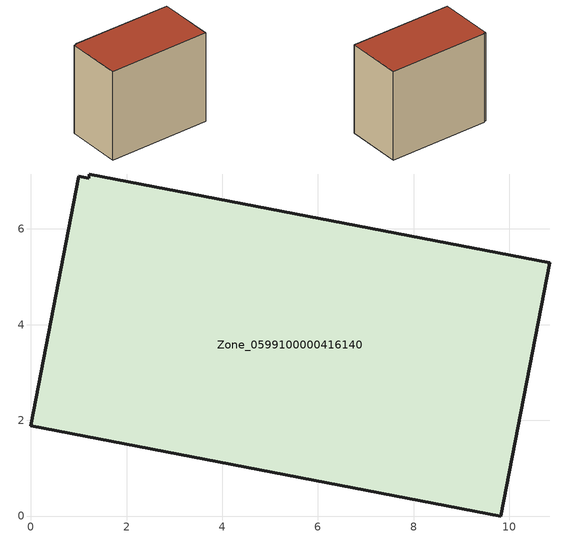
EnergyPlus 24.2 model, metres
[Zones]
Zone_0599100000416140
 floor ground (C_G): 9.82,0 0,1.89 1,7.1 1.21,7.06 1.22,7.15 10.84,5.3 z0
 wall outside (C_F): 9.82,0 10.84,5.3 1.22,7.15 1.21,7.06 1,7.1 0,1.89 9.82,0 z0:8.92
 roof outside (C_R): 0,1.89 9.82,0 10.84,5.3 1.22,7.15 1.21,7.06 1,7.1 z8.92
[BUILDING]
Pand.0599100000416140: North Axis=0; Terrain=City; Loads Convergence Tolerance Value=0.04; Temperature Convergence Tolerance Value=0.4; Solar Distribution=FullExterior; Maximum Number of Warmup Days=25; Minimum Number of Warmup Days=1
[Site:Location]
Rotterdam.The.Hague.AP_ZH_NLD Design_Conditions: Latitude=51.96; Longitude=4.45; Time Zone=1; Elevation=-4.5
[SITE:GROUNDTEMPERATURE:BUILDINGSURFACE]
18, 18, 18, 18, 18, 18, 18, 18, 18, 18, 18, 18
[MATERIAL] Thermal Absorptance=0.9; Solar Absorptance=0.7; Visible Absorptance=0.7
Name | Roughness | Thickness | Conductivity | Density | Specific Heat
G.TI.1992-2005 | MediumSmooth | 0.15 | 0.06 | 540 | 1210
F.TI.1992-2005 | Rough | 0.3 | 0.12 | 1920 | 840
R.TI.1992-2005 | MediumRough | 0.2 | 0.08 | 1500 | 1000
[CONSTRUCTION]
C_G: G.TI.1992-2005
C_F: F.TI.1992-2005
C_R: R.TI.1992-2005
[ZONE]
Zone_0599100000416140: Type=1; Multiplier=1; Ceiling Height=Autocalculate; Volume=Autocalculate; Floor Area=autocalculate; Part of Total Floor Area=Yes
[ZONEINFILTRATION:DESIGNFLOWRATE]
Infil_Zone_0599100000416140: Zone or ZoneList or Space or SpaceList=Zone_0599100000416140; Schedule=AlwaysOn; Design Flow Rate Calculation Method=Flow/Area; Flow Rate per Floor Area=0.0015; Constant Term Coefficient=1; Temperature Term Coefficient=0; Velocity Term Coefficient=0; Velocity Squared Term Coefficient=0
[HVACTEMPLATE:ZONE:IDEALLOADSAIRSYSTEM]
Zone_0599100000416140: Maximum Heating Supply Air Temperature=50; Minimum Cooling Supply Air Temperature=13; Maximum Heating Supply Air Humidity Ratio=0.0156; Minimum Cooling Supply Air Humidity Ratio=0.0077; Heating Limit=NoLimit; Cooling Limit=NoLimit; Dehumidification Control Type=ConstantSensibleHeatRatio; Cooling Sensible Heat Ratio=0.7; Dehumidification Setpoint=60; Humidification Control Type=None; Humidification Setpoint=30; Outdoor Air Method=None; Outdoor Air Flow Rate per Person=0.00944; Outdoor Air Flow Rate per Zone Floor Area=0; Outdoor Air Flow Rate per Zone=0; Demand Controlled Ventilation Type=None; Outdoor Air Economizer Type=NoEconomizer; Heat Recovery Type=None; Sensible Heat Recovery Effectiveness=0.7; Latent Heat Recovery Effectiveness=0.65
[ZONECONTROL:THERMOSTAT]
ThermostatControl_Zone_0599100000416140: Zone or ZoneList=Zone_0599100000416140; Control Type Schedule=DualSetpointControlType; Control 1=Thermostat_Zone_0599100000416140; Temperature Difference Between Cutout And Setpoint=0
[THERMOSTATSETPOINT:DUALSETPOINT]
Thermostat_Zone_0599100000416140: Heating Setpoint Temperature Schedule=HeatingSetpoint_Zone_0599100000416140; Cooling Setpoint Temperature Schedule=CoolingSetpoint_Zone_0599100000416140
[SCHEDULE:COMPACT]
HeatingSetpoint_Zone_0599100000416140: Through: 12/31, For: AllDays, Until: 24:00, 21
CoolingSetpoint_Zone_0599100000416140: Through: 12/31, For: AllDays, Until: 24:00, 24
DualSetpointControlType: Through: 12/31, For: AllDays, Until: 24:00, 4
AlwaysOn: Through: 12/31, For: AllDays, Until: 24:00, 1
